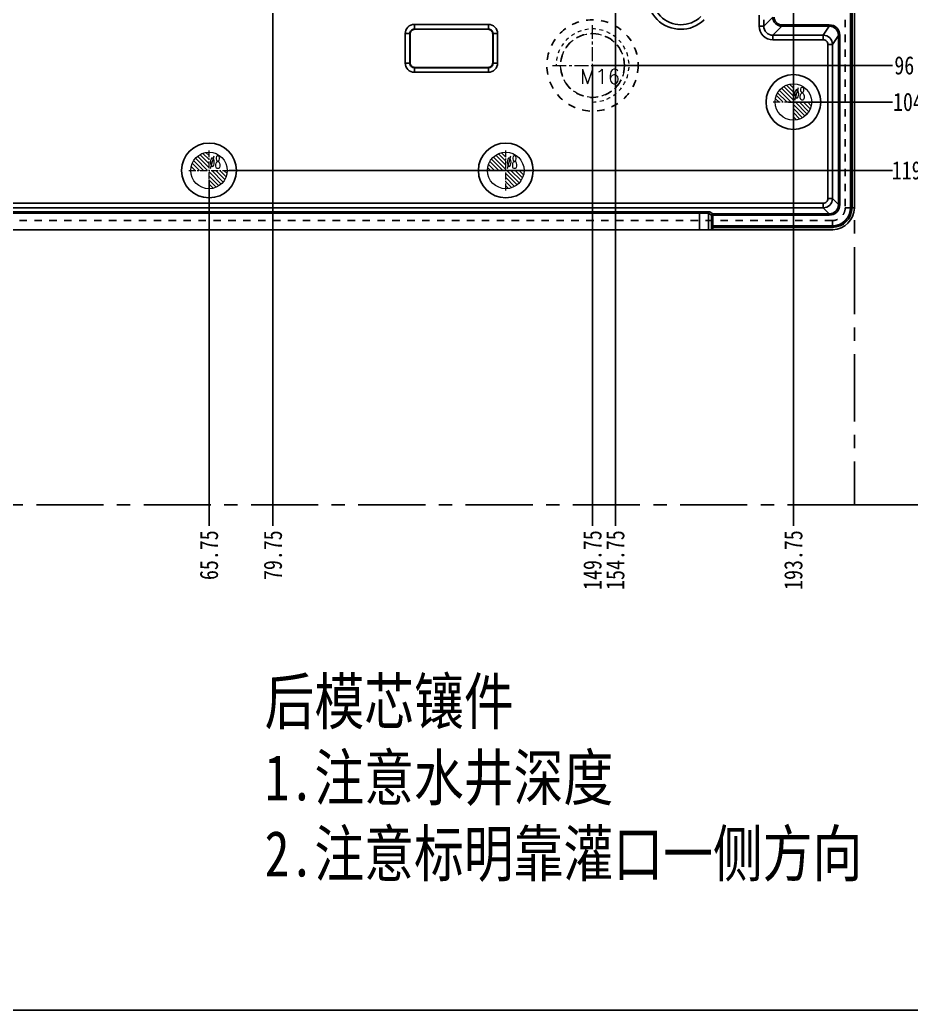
# Model space of a CAD drawing. Header units: millimetres. Extents: x -1265 to 1982, y -12197 to 1934.
# Drawn here: x 93.6 to 288.9, y -4334 to -4117.1 of the extents above; entities that cross this region are included whole.
import ezdxf
from ezdxf.enums import TextEntityAlignment as Align

# ---------------------------------------------------------------- set-up
doc = ezdxf.new("R2010")
doc.units = ezdxf.units.MM
doc.header["$LTSCALE"] = 16.335
doc.header["$PDMODE"] = 3
doc.header["$PDSIZE"] = 0.3125
doc.linetypes.add('CENTER', pattern=[0.6, 0.375, -0.075, 0.075, -0.075])
doc.linetypes.add('HIDDEN', pattern=[0.2, 0.1, -0.1])
doc.layers.get('0').update_dxf_attribs({"linetype": 'CONTINUOUS'})
doc.layers.get('Defpoints').update_dxf_attribs({"linetype": 'CONTINUOUS'})
doc.layers.add('DEFAULT_2', color=8, linetype='HIDDEN')
doc.layers.add('DIM', color=3, linetype='CONTINUOUS')
doc.layers.add('epin', color=13, linetype='CONTINUOUS', lineweight=9)
doc.layers.add('screw', color=33, linetype='CONTINUOUS', lineweight=13)
doc.styles.get("Standard").update_dxf_attribs({"font": 'txt', "width": 0.8})
doc.styles.add('TXT', font='txt.shx', dxfattribs={"bigfont": 'gbcbig.shx'})
doc.styles.add('TXT05', font='txt.shx', dxfattribs={"width": 0.5, "bigfont": 'gbcbig.shx'})
doc.dimstyles.new('11', dxfattribs={"dimtxt": 8, "dimasz": 8, "dimexe": 0, "dimexo": 0, "dimgap": 0, "dimtad": 0, "dimdsep": 46, "dimtxsty": 'Standard', "dimcen": 0, "dimclrd": 4, "dimclre": 4, "dimclrt": 6, "dimazin": 0, "dimtp": 0.01, "dimtm": 0.01, "dimtfac": 1, "dimtofl": 0, "dimtmove": 0, "dimatfit": 3, "dimfxl": 0, "dimtolj": 1, "dimarcsym": 0})

# ---------------------------------------------------------------- blocks, each defined once
blk = doc.blocks.new('*D654')
at = {"color": 4, "lineweight": -2}
for p, q in [((276.42, -3837.82), (312.67, -3837.82)), ((312.67, -3845.82), (312.67, -4025.22)), ((312.67, -4215.36), (312.67, -4057.22)), ((276.42, -4223.36), (312.67, -4223.36))]:
    blk.add_line(p, q, dxfattribs=at)
at = {"color": 4}
for points in [[(311.33, -3845.82), (314, -3845.82), (312.67, -3837.82)], [(311.33, -4215.36), (314, -4215.36), (312.67, -4223.36)]]:
    blk.add_solid(points, dxfattribs=at)
at = {"layer": 'Defpoints', "color": 0}
for p in [(276.42, -3837.82), (276.42, -4223.36), (312.67, -4223.36)]:
    blk.add_point(p, dxfattribs=at)
at = {"color": 6, "insert": (312.67, -4041.22), "char_height": 8, "attachment_point": 5, "rotation": 90}
blk.add_mtext('\\A1;385.54', dxfattribs=at)
blk = doc.blocks.new('screw_m16_g')
at = {"layer": 'screw', "color": 1, "linetype": 'CENTER', "ltscale": 0.497582}
for p, q in [((0, -8.8), (0, 8.8)), ((-8.8, 0), (8.8, 0))]:
    blk.add_line(p, q, dxfattribs=at)
at = {"layer": 'screw', "color": 33, "linetype": 'HIDDEN', "ltscale": 0.497582}
blk.add_circle((0, 0), 7, dxfattribs=at)
at = {"layer": 'screw', "color": 92, "linetype": 'HIDDEN', "ltscale": 0.497582}
blk.add_arc((0, 0), 8, 270, 180, dxfattribs=at)
at = {"layer": 'screw', "color": 6, "style": 'TXT'}
blk.add_text('M16', height=3.2, dxfattribs=at).set_placement((-2.72, -4))
blk = doc.blocks.new('epin_ejp_8')
at = {"layer": 'epin'}
h = blk.add_hatch(dxfattribs=at)
h.set_pattern_fill('_ANSI31', color=123, scale=0.2, angle=90, style=0)
h.set_pattern_definition([(135, (-2636.1445, 786.8366), (-0.4490128, -0.4490128), [])])
h.paths.add_polyline_path([(0, 4, 0.414214), (-4, 0), (0, 0)])
h.paths.add_polyline_path([(4, 0), (0, 0), (0, -4, 0.414214)])
at = {"layer": 'epin', "color": 1, "linetype": 'CENTER', "ltscale": 0.248791}
for p, q in [((0, -4.4), (0, 4.4)), ((-4.4, 0), (4.4, 0))]:
    blk.add_line(p, q, dxfattribs=at)
at = {"layer": 'epin'}
blk.add_circle((0, 0), 4, dxfattribs=at)
at = {"layer": 'epin', "color": 6, "style": 'TXT05', "width": 0.5}
blk.add_text('%%c8', height=2.8, dxfattribs=at).set_placement((1.33, 1.8), align=Align.MIDDLE)
blk = doc.blocks.new('09')
at = {"layer": 'epin'}
for p in [(194, 1942.64), (66, 1927.64), (131, 1927.64)]:
    blk.add_blockref('epin_ejp_8', p, dxfattribs=at)
blk = doc.blocks.new('*D734')
at = {"layer": 'Defpoints', "color": 0}
for p in [(69.32, -4030.59), (219.07, -4127.1), (284.75, -4127.1)]:
    blk.add_point(p, dxfattribs=at)
at = {"layer": 'DIM', "color": 4, "lineweight": -2}
blk.add_line((219.07, -4127.1), (284.75, -4127.1), dxfattribs=at)
at = {"layer": 'DIM', "color": 6, "insert": (290.62, -4127.1), "char_height": 4, "attachment_point": 5}
blk.add_mtext('\\A1;96.51', dxfattribs=at)
blk = doc.blocks.new('*D735')
at = {"layer": 'Defpoints', "color": 0}
for p in [(69.32, -4030.59), (261.99, -4135.1), (284.75, -4135.1)]:
    blk.add_point(p, dxfattribs=at)
at = {"layer": 'DIM', "color": 4, "lineweight": -2}
blk.add_line((261.99, -4135.1), (284.75, -4135.1), dxfattribs=at)
at = {"layer": 'DIM', "color": 6, "insert": (291.42, -4135.1), "char_height": 4, "attachment_point": 5}
blk.add_mtext('\\A1;104.51', dxfattribs=at)
blk = doc.blocks.new('*D736')
at = {"layer": 'Defpoints', "color": 0}
for p in [(69.32, -4030.59), (139.47, -4150.1), (284.75, -4150.1)]:
    blk.add_point(p, dxfattribs=at)
at = {"layer": 'DIM', "color": 4, "lineweight": -2}
blk.add_line((139.47, -4150.1), (284.75, -4150.1), dxfattribs=at)
at = {"layer": 'DIM', "color": 6, "insert": (291.15, -4150.1), "char_height": 4, "attachment_point": 5}
blk.add_mtext('\\A1;119.51', dxfattribs=at)
blk = doc.blocks.new('*D754')
at = {"layer": 'Defpoints', "color": 0}
for p in [(69.32, -4030.59), (135.07, -4152.21), (135.07, -4227.96)]:
    blk.add_point(p, dxfattribs=at)
at = {"layer": 'DIM', "color": 4, "lineweight": -2}
blk.add_line((135.07, -4152.21), (135.07, -4227.96), dxfattribs=at)
at = {"layer": 'DIM', "color": 6, "insert": (135.07, -4234.36), "char_height": 4, "attachment_point": 5, "rotation": 90}
blk.add_mtext('\\A1;65.75', dxfattribs=at)
blk = doc.blocks.new('*D755')
at = {"layer": 'Defpoints', "color": 0}
for p in [(69.32, -4030.59), (149.07, -4095.1), (149.07, -4227.96)]:
    blk.add_point(p, dxfattribs=at)
at = {"layer": 'DIM', "color": 4, "lineweight": -2}
blk.add_line((149.07, -4095.1), (149.07, -4227.96), dxfattribs=at)
at = {"layer": 'DIM', "color": 6, "insert": (149.07, -4234.36), "char_height": 4, "attachment_point": 5, "rotation": 90}
blk.add_mtext('\\A1;79.75', dxfattribs=at)
blk = doc.blocks.new('*D756')
at = {"layer": 'Defpoints', "color": 0}
for p in [(69.32, -4030.59), (263.07, -4082.5), (263.07, -4227.96)]:
    blk.add_point(p, dxfattribs=at)
at = {"layer": 'DIM', "color": 4, "lineweight": -2}
blk.add_line((263.07, -4082.5), (263.07, -4227.96), dxfattribs=at)
at = {"layer": 'DIM', "color": 6, "insert": (263.07, -4235.43), "char_height": 4, "attachment_point": 5, "rotation": 90}
blk.add_mtext('\\A1;193.75', dxfattribs=at)
blk = doc.blocks.new('*D757')
at = {"layer": 'Defpoints', "color": 0}
for p in [(69.32, -4030.59), (224.07, -4100.88), (224.07, -4227.96)]:
    blk.add_point(p, dxfattribs=at)
at = {"layer": 'DIM', "color": 4, "lineweight": -2}
blk.add_line((224.07, -4100.88), (224.07, -4227.96), dxfattribs=at)
at = {"layer": 'DIM', "color": 6, "insert": (224.07, -4235.43), "char_height": 4, "attachment_point": 5, "rotation": 90}
blk.add_mtext('\\A1;154.75', dxfattribs=at)
blk = doc.blocks.new('*D758')
at = {"layer": 'Defpoints', "color": 0}
for p in [(69.32, -4030.59), (219.07, -4127.1), (219.07, -4227.96)]:
    blk.add_point(p, dxfattribs=at)
at = {"layer": 'DIM', "color": 4, "lineweight": -2}
blk.add_line((219.07, -4127.1), (219.07, -4227.96), dxfattribs=at)
at = {"layer": 'DIM', "color": 6, "insert": (219.07, -4235.43), "char_height": 4, "attachment_point": 5, "rotation": 90}
blk.add_mtext('\\A1;149.75', dxfattribs=at)

msp = doc.modelspace()

# ---------------------------------------------------------------- linework, layer by layer
at = {"color": 1, "linetype": 'CENTER', "ltscale": 2.398001}
for p in [(276.417, -3837.819, 0), (-137.768, -4223.364, 0)]:
    msp.add_line(p, (276.417, -4223.364), dxfattribs=at)
at = {"color": 7, "linetype": 'Continuous'}
for p, q in [((275.599, -4158.227), (275.599, -3842.656)), ((275.917, -4158.243), (275.917, -3842.64)), ((276.417, -4158.243), (276.417, -3842.64)), ((255.57, -4116.089), (255.57, -4118.459)), ((256.575, -4118.459), (258.544, -4116.49)), ((256.575, -4118.459), (256.575, -4117.094)), ((180.052, -4119.111), (180.052, -4118.106)), ((180.052, -4119.111), (196.276, -4119.111)), ((180.052, -4119.111), (180.124, -4119.182)), ((196.276, -4118.106), (180.053, -4118.106)), ((196.205, -4119.182), (180.124, -4119.182)), ((196.276, -4119.111), (196.205, -4119.182)), ((196.276, -4118.106), (196.276, -4119.111)), ((256.575, -4118.459), (255.57, -4118.459)), ((260.554, -4118.499), (258.584, -4120.469)), ((270.93, -4118.198), (260.554, -4118.198)), ((260.554, -4118.499), (260.554, -4118.198)), ((260.554, -4118.499), (270.93, -4118.499)), ((269.617, -4120.469), (270.93, -4118.499)), ((270.93, -4118.198), (270.93, -4118.499)), ((178.044, -4120.115), (179.048, -4120.115)), ((178.044, -4120.115), (178.044, -4126.591)), ((179.048, -4120.115), (179.119, -4120.187)), ((179.048, -4126.591), (179.048, -4120.115)), ((179.119, -4120.187), (179.119, -4126.519)), ((197.209, -4126.519), (197.209, -4120.187)), ((197.281, -4120.115), (198.285, -4120.115)), ((197.281, -4120.115), (197.281, -4126.591)), ((198.285, -4126.591), (198.285, -4120.115)), ((269.617, -4120.469), (258.584, -4120.469)), ((258.584, -4121.473), (258.584, -4120.469)), ((258.584, -4121.473), (269.617, -4121.473)), ((269.617, -4120.469), (269.617, -4121.473)), ((272.939, -4120.509), (271.626, -4122.478)), ((272.939, -4120.509), (273.241, -4120.509)), ((272.939, -4120.509), (272.939, -4157.576)), ((273.241, -4157.576), (273.241, -4120.509)), ((270.622, -4122.478), (271.626, -4122.478)), ((270.622, -4122.478), (270.622, -4156.264)), ((271.626, -4156.264), (271.626, -4122.478)), ((179.048, -4126.591), (178.044, -4126.591)), ((179.048, -4126.591), (179.119, -4126.519)), ((180.052, -4127.595), (180.124, -4127.524)), ((196.276, -4127.595), (180.052, -4127.595)), ((180.052, -4128.6), (180.052, -4127.595)), ((180.124, -4127.524), (196.205, -4127.524)), ((196.276, -4127.595), (196.205, -4127.524)), ((196.276, -4127.595), (196.276, -4128.6)), ((197.209, -4126.519), (197.281, -4126.591)), ((198.285, -4126.591), (197.281, -4126.591)), ((180.053, -4128.6), (196.276, -4128.6)), ((269.617, -4157.269), (38.525, -4157.269)), ((39.53, -4158.274), (269.617, -4158.274)), ((269.617, -4157.269), (269.617, -4158.274)), ((270.929, -4159.586), (269.617, -4158.274)), ((271.626, -4156.264), (270.622, -4156.264)), ((271.626, -4156.264), (272.939, -4157.576)), ((273.241, -4157.576), (272.939, -4157.576)), ((275.917, -4158.243), (275.66, -4158.243)), ((242.487, -4159.139), (31.332, -4159.139)), ((31.332, -4159.44), (242.486, -4159.44)), ((242.486, -4159.139), (242.486, -4163.064)), ((244.496, -4163.064), (244.496, -4159.48)), ((245.108, -4159.888), (244.565, -4159.526)), ((244.797, -4159.178), (245.409, -4159.586)), ((245.108, -4159.888), (270.929, -4159.888)), ((245.108, -4159.888), (245.108, -4162.543)), ((270.929, -4159.586), (245.409, -4159.586)), ((245.409, -4162.247), (245.409, -4159.586)), ((270.929, -4159.586), (270.929, -4159.888)), ((245.139, -4162.564), (271.596, -4162.564)), ((245.139, -4162.564), (245.139, -4163.064)), ((245.409, -4162.247), (271.58, -4162.247)), ((245.441, -4163.064), (245.441, -4162.305)), ((9.791, -4163.064), (271.596, -4163.064))]:
    msp.add_line(p, q, dxfattribs=at)
msp.add_lwpolyline([(-192.467, -3771.989), (531.37, -3771.989), (531.37, -4334.018), (-192.467, -4334.018)], close=True)
for centre in [(263.072, -4135.099), (135.072, -4150.099), (200.072, -4150.099)]:
    msp.add_circle(centre, 6, dxfattribs=at)
for centre, radius, start, end in [((238.414, -4111.846), 7.328, 45.73556, 314.26444), ((238.414, -4111.846), 6.323, 45.74484, 314.25717), ((260.554, -4116.49), 2.009, 180.00036, 269.99964), ((260.553, -4116.49), 1.708, 179.98821, 270.01179), ((180.052, -4120.115), 2.008, 89.98462, 180.01538), ((180.05, -4120.113), 1.002, 89.88699, 180.11301), ((180.123, -4120.186), 1.004, 89.97171, 180.02828), ((196.206, -4120.186), 1.004, 359.97171, 90.02828), ((196.277, -4120.115), 2.008, 359.98462, 90.01538), ((196.278, -4120.113), 1.002, 359.88699, 90.11301), ((258.584, -4118.46), 3.014, 179.98948, 270.01052), ((258.583, -4118.461), 2.008, 179.96413, 270.03587), ((270.93, -4120.509), 2.311, 359.98324, 89.9971), ((270.93, -4120.508), 2.009, 359.98194, 90.00388), ((269.616, -4122.479), 2.01, 0.01308, 89.98692), ((269.617, -4122.478), 1.005, 359.98912, 89.99997), ((180.052, -4126.591), 2.008, 179.98462, 270.01538), ((180.05, -4126.593), 1.002, 179.88699, 270.11301), ((180.123, -4126.52), 1.004, 179.97172, 270.02828), ((196.206, -4126.52), 1.004, 269.97171, 0.02828), ((196.277, -4126.591), 2.008, 269.98462, 0.01538), ((196.278, -4126.593), 1.002, 269.88699, 0.11301), ((269.616, -4156.264), 2.01, 270.00872, 359.99128), ((269.617, -4156.264), 1.005, 269.99638, 0.00362), ((270.929, -4157.577), 2.311, 269.99614, 0.00386), ((270.93, -4157.577), 2.009, 269.99269, 0.00731), ((271.596, -4158.243), 4.321, 270.00032, 359.99968), ((271.596, -4158.243), 4.821, 271.47435, 359.08233), ((271.644, -4158.243), 4.773, 359.06983, 359.99974), ((242.497, -4251.839), 92.399, 89.53757, 90.00648), ((242.49, -4285.659), 126.52, 89.60421, 90.00138), ((242.859, -4213.606), 54.164, 88.91028, 89.59403), ((242.802, -4240.278), 81.138, 89.08384, 89.60348), ((244.797, -4159.48), 0.302, 90.03704, 179.97387), ((271.596, -4158.286), 4.777, 270.00067, 271.4915)]:
    msp.add_arc(centre, radius, start, end, dxfattribs=at)
msp.add_ellipse((271.579, -4158.226), major_axis=(2.843, -2.843), ratio=0.9996955, start_param=5.497923, end_param=7.0684476, dxfattribs=at)
for points, knots in [([(244.496, -4159.48), (244.492, -4159.476), (244.474, -4159.475), (244.442, -4159.471), (244.389, -4159.468), (244.286, -4159.462), (244.117, -4159.457), (243.972, -4159.453), (243.889, -4159.452)], [0, 0, 0, 0, 0.0251702, 0.0810344, 0.1666897, 0.28097, 0.5905534, 1, 1, 1, 1]), ([(244.099, -4159.15), (244.15, -4159.151), (244.317, -4159.154), (244.484, -4159.158), (244.601, -4159.163)], [0, 0, 0, 0, 0.3003847, 1, 1, 1, 1]), ([(244.601, -4159.163), (244.648, -4159.165), (244.709, -4159.166), (244.773, -4159.174), (244.792, -4159.175), (244.797, -4159.178)], [0, 0, 0, 0, 0.7148591, 0.911983, 1, 1, 1, 1]), ([(245.409, -4159.586), (245.357, -4159.586), (245.251, -4159.614), (245.174, -4159.692), (245.148, -4159.737)], [0, 0, 0, 0, 0.4999509, 1, 1, 1, 1]), ([(245.417, -4162.247), (245.332, -4162.247), (245.17, -4162.317), (245.11, -4162.474), (245.108, -4162.543)], [0, 0, 0, 0, 0.5543543, 1, 1, 1, 1])]:
    msp.add_open_spline(points, degree=3, knots=knots, dxfattribs=at)
msp.add_open_spline([(245.148, -4159.737), (245.122, -4159.782), (245.108, -4159.836), (245.108, -4159.888)], degree=3, dxfattribs=at)
at = {"layer": 'DEFAULT_2', "color": 8, "linetype": 'HIDDEN'}
for p, q in [((274.417, -3842.64), (274.417, -4158.243)), ((197.281, -4120.115), (197.209, -4120.187)), ((274.417, -4158.243), (275.66, -4158.243)), ((275.917, -4158.243), (276.417, -4158.243)), ((244.565, -4159.526), (244.496, -4159.48)), ((271.596, -4161.064), (9.791, -4161.064)), ((245.108, -4162.543), (245.139, -4162.564)), ((245.417, -4162.247), (245.441, -4162.262)), ((245.441, -4162.305), (245.441, -4162.262)), ((271.58, -4162.247), (271.596, -4162.262)), ((271.596, -4161.064), (271.596, -4163.064))]:
    msp.add_line(p, q, dxfattribs=at)
for radius in [10, 7]:
    msp.add_circle((219.072, -4127.099), radius, dxfattribs=at)
msp.add_arc((245.441, -4162.564), 0.301, 90.01217, 179.99874, dxfattribs=at)
for points, knots in [([(274.417, -4158.243), (274.419, -4158.61), (274.268, -4159.353), (273.641, -4160.292), (272.702, -4160.916), (271.961, -4161.066), (271.596, -4161.064)], [0, 0, 0, 0, 0.2501544, 0.5007761, 0.7509667, 1, 1, 1, 1]), ([(272.837, -4162.062), (273.431, -4161.867), (274.551, -4161.198), (275.22, -4160.078), (275.415, -4159.484)], [0, 0, 0, 0, 0.5000004, 1, 1, 1, 1])]:
    msp.add_open_spline(points, degree=3, knots=knots, dxfattribs=at)
for points in [[(275.415, -4159.484), (275.545, -4159.086), (275.615, -4158.662), (275.615, -4158.243)], [(271.596, -4162.262), (272.015, -4162.262), (272.439, -4162.192), (272.837, -4162.062)]]:
    msp.add_open_spline(points, degree=3, dxfattribs=at)

# ---------------------------------------------------------------- block references
msp.add_blockref('09', (69.072, -6077.738))
at = {"layer": 'screw'}
msp.add_blockref('screw_m16_g', (219.072, -4127.099), dxfattribs=at)

# ---------------------------------------------------------------- texts
at = {"insert": (147.246, -4261.39), "char_height": 10, "width": 167.08515, "attachment_point": 1}
msp.add_mtext('{\\fSimSun|b0|i0|c134|p2;后模芯镶件\\P1.注意水井深度\\P2.注意标明靠灌口一侧方向}', dxfattribs=at)

# ---------------------------------------------------------------- dimensions: what is measured, and where the dimension line sits
dim = msp.add_linear_dim(base=(312.6669, -4223.3639), p1=(276.4168, -3837.8192), p2=(276.4168, -4223.3639), angle=90, dimstyle='11', override={"dimfxl": 1.25, "dimarcsym": 1})
dim.commit()
dim.dimension.update_dxf_attribs({"geometry": '*D654', "text_midpoint": (312.6669, -4041.2233), "dimtype": 160})
at = {"layer": 'DIM'}
for feature_location, offset, dtype, picture, middle in [((219.072, -4127.099), (65.68, 0), 0, '*D734', (290.619, -4127.099)), ((261.992, -4135.099), (22.76, 0), 0, '*D735', (291.419, -4135.099)), ((139.472, -4150.099), (145.28, 0), 0, '*D736', (291.152, -4150.099)), ((135.072, -4152.209), (0, -75.751), 1, '*D754', (135.072, -4234.36)), ((149.072, -4095.099), (0, -132.861), 1, '*D755', (149.072, -4234.36)), ((263.072, -4082.499), (0, -145.461), 1, '*D756', (263.072, -4235.426)), ((224.072, -4100.882), (0, -127.077), 1, '*D757', (224.072, -4235.426)), ((219.072, -4127.099), (0, -100.861), 1, '*D758', (219.072, -4235.426))]:
    dim = msp.add_ordinate_dim(feature_location=feature_location, offset=offset, dtype=dtype, origin=(69.324, -4030.592), dimstyle='11', override={"dimtxt": 4, "dimasz": 2, "dimfxl": 1.25, "dimarcsym": 1}, dxfattribs=at)
    dim.commit()
    dim.dimension.update_dxf_attribs({"geometry": picture, "text_midpoint": middle})

doc.saveas('drawing.dxf')
